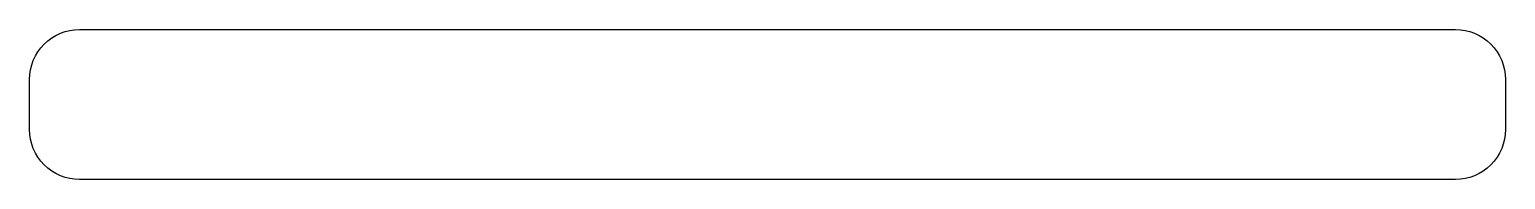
# Model space of a CAD drawing. Header units: millimetres. Extents: x 0 to 148, y -15 to 0.
import ezdxf

# ---------------------------------------------------------------- set-up
doc = ezdxf.new("R2010")
doc.units = ezdxf.units.MM
doc.layers.get('0').update_dxf_attribs({"linetype": 'CONTINUOUS'})

msp = doc.modelspace()

# ---------------------------------------------------------------- linework, layer by layer
msp.add_lwpolyline([(142.5, 0, -0.414214), (147.5, -5), (147.5, -10, -0.414214), (142.5, -15), (5, -15, -0.414214), (0, -10), (0, -5, -0.414214), (5, 0)], format="xyb", close=True)

doc.saveas('drawing.dxf')
